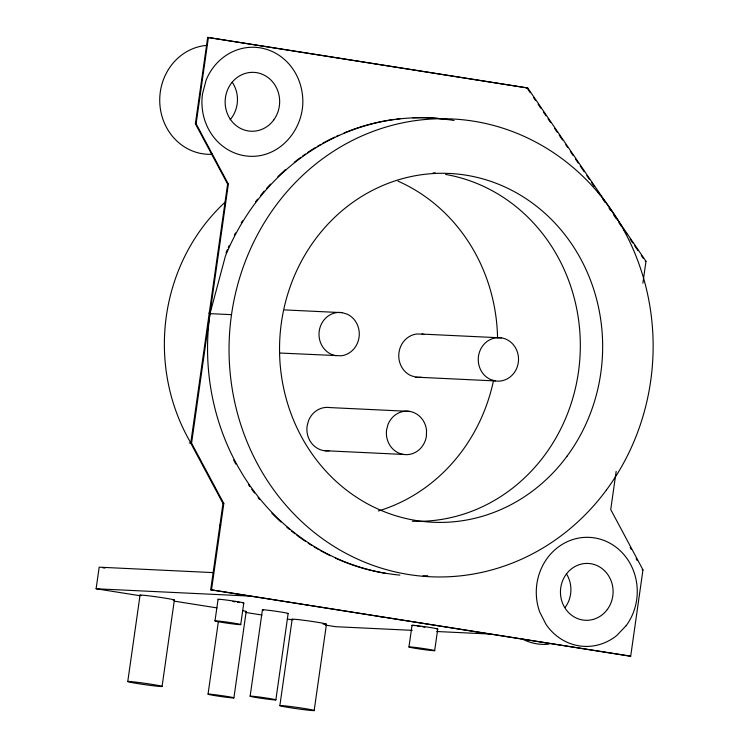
<?xml version="1.0" encoding="UTF-8"?>
<svg xmlns="http://www.w3.org/2000/svg" width="748" height="748" viewBox="0 0 748 748"><rect width="100%" height="100%" fill="white"/><g stroke="black" fill="none" stroke-linecap="round" stroke-linejoin="round"><path stroke-width="1.12" d="M139.867 595.698L96.109 588.77L99.185 567.18L213.021 572.603M616.165 471.39L610.733 509.556L642.971 569.854L630.686 656.22L210.693 589.807L222.979 503.441L190.74 443.143L227.616 184.064L195.378 123.766L207.673 37.4L527.751 88.002L645.982 261.286L642.878 283.183M210.693 589.807L211.516 589.845L223.811 503.488L191.572 443.19L228.355 184.092L196.116 123.794L208.402 37.437M127.777 681.465L140.063 595.099M162.054 686.514A17.456 0.673 8.1 0 0 138.268 682.419A17.456 0.673 8.1 0 0 134.416 683.036A17.456 0.673 8.1 0 0 162.054 686.514L174.349 600.148M215.003 620.849L218.079 599.26M208.038 694.153L218.36 621.616M240.716 624.636A13.09 0.505 8.1 0 0 222.904 621.569A13.09 0.505 8.1 0 0 219.968 622.027A13.09 0.505 8.1 0 0 240.716 624.636L243.783 603.047M233.9 697.903L246.186 611.537M250.141 696.136L262.436 609.779M275.844 699.922A13.09 0.505 8.1 0 0 258.032 696.856A13.09 0.505 8.1 0 0 255.096 697.314A13.09 0.505 8.1 0 0 275.844 699.922L288.139 613.566M279.874 705.551L283.305 705.71A17.456 0.673 8.1 0 1 311.598 709.777A17.456 0.673 8.1 0 1 300.752 709.263A17.456 0.673 8.1 0 1 279.874 705.551L292.169 619.185L295.591 619.344A17.456 0.673 8.1 0 1 315.927 622.027A17.456 0.673 8.1 0 1 326.446 624.234L314.151 710.6M408.96 646.908L412.026 625.319M434.663 650.695A13.09 0.505 8.1 0 0 416.851 647.628A13.09 0.505 8.1 0 0 413.915 648.086A13.09 0.505 8.1 0 0 434.663 650.695L437.73 629.105M421.966 334.085L416.711 334.001A21.767 20.14 -87.3 0 0 398.993 352.458A21.767 20.14 -87.3 0 0 410.792 375.589L415.841 377.142L495.316 380.928A21.767 20.14 -87.3 0 0 518.289 362.546A21.767 20.14 -87.3 0 0 501.45 337.862L421.966 334.085A21.767 20.14 -87.3 0 1 424.032 334.524M501.45 337.862L496.195 337.787A21.767 20.14 -87.3 0 0 478.477 356.244A21.767 20.14 -87.3 0 0 490.267 379.376L495.316 380.928M279.64 353.028L341.331 355.796A21.767 20.14 -87.3 0 0 359.049 337.329A21.767 20.14 -87.3 0 0 347.259 314.197L342.21 312.655L284.614 309.906M207.673 37.4L527.751 88.002M195.378 123.766L196.116 123.794M227.616 184.064L228.355 184.092M224.54 205.653L225.279 205.681M645.244 261.248L645.982 261.286M231.515 314.665L209.178 313.608A229.159 212.011 -87.3 0 1 209.515 311.299M409.567 411.381L330.092 407.595A21.767 20.14 -87.3 0 0 308.587 420.507L307.119 425.977A21.767 20.14 -87.3 0 0 323.959 450.661L403.443 454.438A21.767 20.14 -87.3 0 0 426.407 436.065L426.528 430.381A21.767 20.14 -87.3 0 0 409.567 411.381A21.767 20.14 -87.3 0 0 388.072 424.294L386.604 429.763A21.767 20.14 -87.3 0 0 403.443 454.438M191.572 443.19L189.244 442.91M222.979 503.441L223.811 503.488M219.912 525.04L220.735 525.077M642.149 569.817L642.971 569.854M96.109 588.77L250.608 596.128M380.349 616.67L381.181 616.707M412.298 630.349L335.628 626.693L325.268 625.057M436.701 631.508L490.136 634.052M102.635 567.723L104.935 568.087M211.516 589.845L630.686 656.22M412.905 625.319L415.084 625.665M417.262 626.001L420.526 626.525M422.704 626.871L424.883 627.217M232.965 601.476L235.171 601.831M237.387 602.177L239.594 602.523M174.415 601.168L217.023 607.909M245.811 612.472L261.931 615.024M287.269 619.035L291.87 619.765M527.013 87.965L530.304 92.78M533.586 97.595L535.549 100.484M538.177 104.327L540.804 108.18M543.431 112.032L546.059 115.884M548.032 118.773L550.659 122.625M554.605 128.394L557.232 132.246M559.195 135.136L562.487 139.951M565.769 144.766L567.741 147.655M570.369 151.498L572.996 155.35M575.623 159.202L578.251 163.055M580.214 165.944L584.16 171.722M586.787 175.565L589.415 179.417M591.388 182.306L594.015 186.159M597.951 191.937L599.924 194.826M602.551 198.669L605.179 202.521M609.115 208.299L610.433 210.225M613.715 215.041L616.343 218.893M618.97 222.736L621.597 226.588M623.57 229.477L626.852 234.292M630.134 239.108L632.761 242.96M634.734 245.84L638.016 250.655M641.298 255.47L643.271 258.359M630.125 547.33L631.219 549.378M636.137 558.578L637.231 560.617M325.277 624.234A17.456 0.673 8.1 0 1 323.014 624.066M293.338 619.699A17.456 0.673 8.1 0 1 292.169 619.185M263.305 610.162A13.09 0.505 8.1 0 1 275.283 611.163A13.09 0.505 8.1 0 1 287.26 613.566M141.25 595.623A17.456 0.673 8.1 0 1 157.173 596.941A17.456 0.673 8.1 0 1 173.19 600.158M243.044 610.723A13.09 0.505 8.1 0 1 245.512 611.574M412.905 625.702A13.09 0.505 8.1 0 1 424.883 626.702A13.09 0.505 8.1 0 1 436.86 629.105M218.958 599.644A13.09 0.505 8.1 0 1 230.936 600.653A13.09 0.505 8.1 0 1 242.913 603.056M212.423 154.266A54.557 50.481 -87.3 0 1 159.801 103.177A54.557 50.481 -87.3 0 1 206.897 45.376M232.198 82.187A29.462 27.255 -87.3 0 1 230.141 119.727M427.734 575.708A229.159 212.011 -87.3 0 1 423.097 575.876M399.89 575.109A229.159 212.011 -87.3 0 1 210.01 313.646L225.41 256.096A229.159 212.011 -87.3 0 1 454.027 120.493M566.386 573.725A28.461 26.33 -87.3 0 1 565.123 607.498M385.37 573.305A229.159 212.011 -87.3 0 1 335.459 558.148M330.279 555.708A229.159 212.011 -87.3 0 1 320.144 550.406M318.134 549.266A229.159 212.011 -87.3 0 1 314.151 546.919M312.178 545.703A229.159 212.011 -87.3 0 1 308.26 543.216M305.362 541.29A229.159 212.011 -87.3 0 1 296.853 535.222M295.002 533.82A229.159 212.011 -87.3 0 1 291.355 530.958M289.56 529.5A229.159 212.011 -87.3 0 1 286.905 527.275M280.939 522.01A229.159 212.011 -87.3 0 1 271.889 513.221M259.547 499.384A229.159 212.011 -87.3 0 1 258.079 497.579M254.507 493.007A229.159 212.011 -87.3 0 1 251.739 489.286M249.72 486.471A229.159 212.011 -87.3 0 1 248.401 484.573M235.816 464.106A229.159 212.011 -87.3 0 1 233.647 460.011M225.999 252.861A229.159 212.011 -87.3 0 1 227.373 249.673M228.318 247.551A229.159 212.011 -87.3 0 1 229.281 245.447M234.433 235.003A229.159 212.011 -87.3 0 1 235.527 232.946M241.277 222.839A229.159 212.011 -87.3 0 1 242.483 220.866M255.479 201.923A229.159 212.011 -87.3 0 1 257.611 199.164M260.528 195.537A229.159 212.011 -87.3 0 1 264.278 191.077M266.587 188.449A229.159 212.011 -87.3 0 1 270.524 184.148M277.873 176.687A229.159 212.011 -87.3 0 1 285.512 169.628M294.282 162.297A229.159 212.011 -87.3 0 1 300.752 157.379M302.641 156.014A229.159 212.011 -87.3 0 1 305.502 154.004M307.428 152.686A229.159 212.011 -87.3 0 1 315.282 147.637M317.274 146.43A229.159 212.011 -87.3 0 1 320.284 144.673M322.313 143.523A229.159 212.011 -87.3 0 1 334.627 137.155M336.703 136.183A229.159 212.011 -87.3 0 1 338.788 135.238M344.052 132.966A229.159 212.011 -87.3 0 1 394.551 119.371M396.823 119.082A229.159 212.011 -87.3 0 1 400.245 118.698M412.933 117.81A229.159 212.011 -87.3 0 1 447.622 119.577M548.995 644.159A54.557 50.481 -87.3 0 1 521.281 638.437M397.983 181.138A174.593 161.531 -87.3 0 1 497.56 337.722M493.474 380.76A174.593 161.531 -87.3 0 1 378.32 510.987M190.254 441.946A185.504 171.629 -87.3 0 1 225.101 202.194M433.176 172.807A174.593 161.531 -87.3 0 1 435.458 173.031M445.584 174.434A174.593 161.531 -87.3 0 1 579.466 363.491A174.593 161.531 -87.3 0 1 412.363 521.263M336.076 355.711A21.767 20.14 -87.3 0 1 319.237 331.027A21.767 20.14 -87.3 0 1 342.21 312.655M421.096 377.226A21.767 20.14 -87.3 0 1 415.841 377.142M329.214 450.745A21.767 20.14 -87.3 0 1 324.997 450.792M302.501 95.454C305.708 123.139 286.269 152.181 257.901 155.977A54.557 50.481 -87.3 0 1 202.502 93.893L206.102 80.186A54.557 50.481 -87.3 0 1 259.995 47.816A54.557 50.481 -87.3 0 1 302.501 95.454M626.151 625.693L616.633 635.622A54.557 50.481 -87.3 0 1 546.059 624.449L539.719 612.014A54.557 50.481 -87.3 0 1 594.454 537.887A54.557 50.481 -87.3 0 1 626.151 625.693M210.225 694.219L208.711 694.125A13.09 0.505 8.1 0 0 213.704 695.416L216.733 695.911A13.09 0.505 8.1 0 0 231.712 697.837L233.217 697.94A13.09 0.505 8.1 0 0 228.224 696.64L225.195 696.154A13.09 0.505 8.1 0 0 210.225 694.219M273.665 120.063A29.462 27.255 -87.3 0 0 256.555 72.65A29.462 27.255 -87.3 0 0 226.99 112.668A29.462 27.255 -87.3 0 0 273.665 120.063M607.311 609.508A28.461 26.33 -87.3 0 0 590.78 563.712A28.461 26.33 -87.3 0 0 562.234 602.374A28.461 26.33 -87.3 0 0 607.311 609.508M606.469 489.94A229.159 212.011 -87.3 0 0 473.362 121.148A229.159 212.011 -87.3 0 0 243.465 432.466A229.159 212.011 -87.3 0 0 606.469 489.94M567.096 456.112A174.593 161.531 -87.3 0 0 465.686 175.126A174.593 161.531 -87.3 0 0 290.523 412.316A174.593 161.531 -87.3 0 0 567.096 456.112"/></g></svg>
